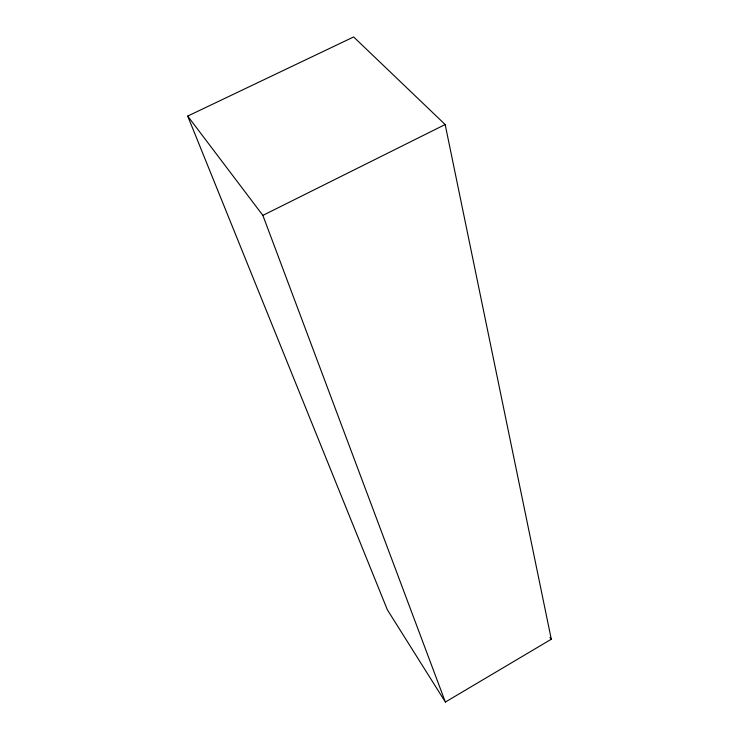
<?xml version="1.0" encoding="UTF-8"?>
<svg xmlns="http://www.w3.org/2000/svg" width="739" height="739" viewBox="0 0 739 739"><rect width="100%" height="100%" fill="white"/><g stroke="black" fill="none" stroke-linecap="round" stroke-linejoin="round"><path stroke-width="1.11" d="M445.368 702.05L551.294 639.235L445.164 124.531L353.639 36.95L187.706 116.088L387.338 609.749L445.368 702.05L262.872 215.382L187.706 116.088M262.872 215.382L445.164 124.531M549.936 637.387L551.294 639.235"/></g></svg>
